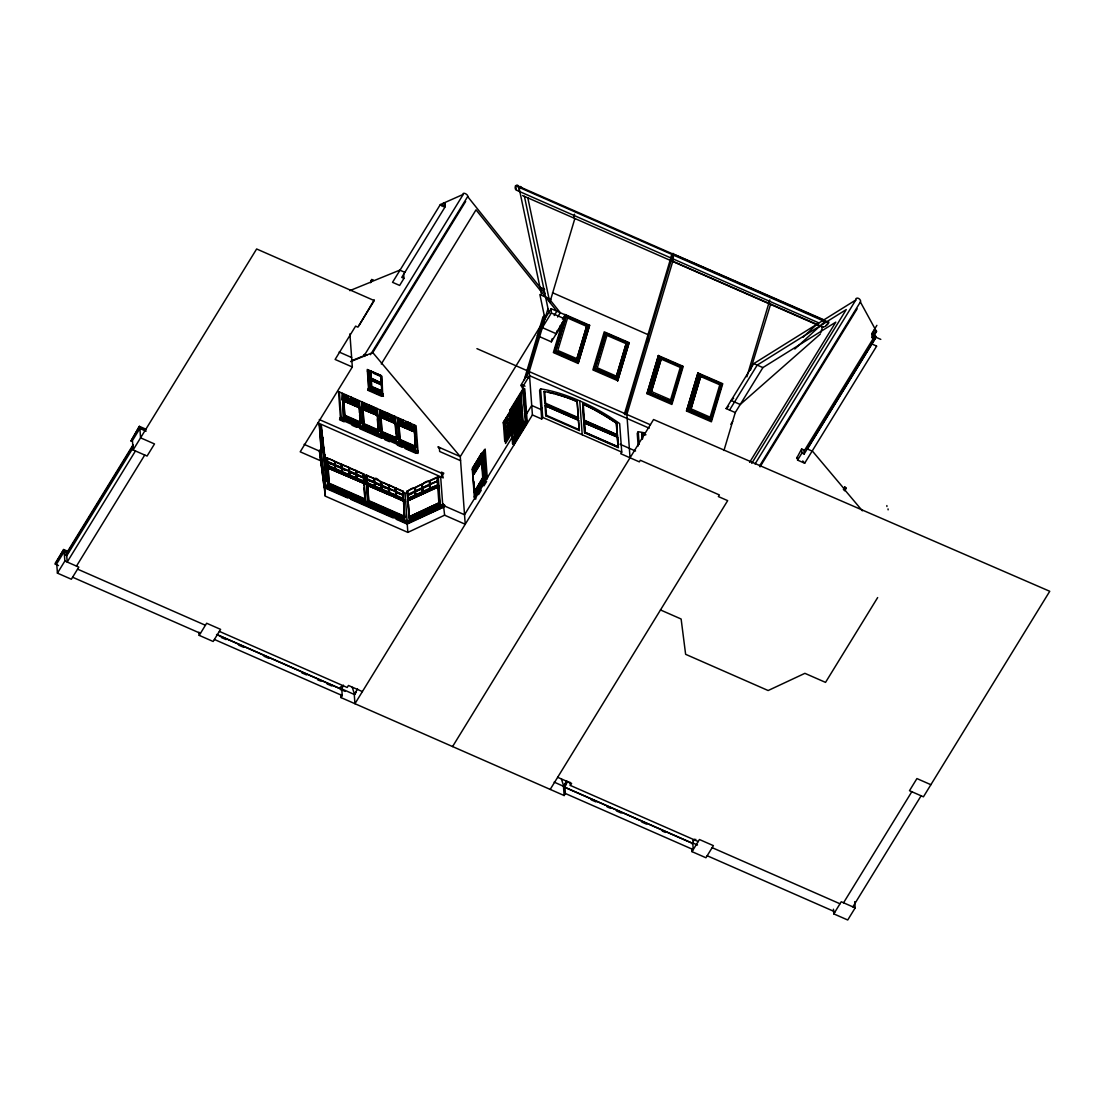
<?xml version="1.0" encoding="UTF-8"?>
<svg xmlns="http://www.w3.org/2000/svg" width="1105" height="1105" viewBox="0 0 1105 1105"><rect width="100%" height="100%" fill="white"/><g stroke="black" fill="none" stroke-linecap="round" stroke-linejoin="round"><path stroke-width="1.5" d="M625.168 414.817L672.185 257.092A2.555 0.691 -66.3 0 0 673.277 254.233L673.29 253.819A2.555 0.691 -66.3 0 0 671.992 254.468A2.555 0.691 -66.3 0 0 670.873 257.741L624.422 414.071M516.781 422.884L515.068 435.398L517.195 431.461L516.781 422.884L517.416 431.572L515.068 435.398L514.433 426.71L517.485 421.627L513.659 426.875L514.847 436.862L518.204 431.406L517.485 421.627M521.753 414.803L519.806 427.207L522.154 423.381L521.519 414.707L522.389 423.491L520.041 427.317C517.803 397.828 521.118 451.821 518.632 418.795L522.444 413.546L523.162 423.326L519.806 428.781M630.043 457.788L626.866 414.444L672.793 261.291L673.663 254.095L823.957 319.856L825.021 321.638L821.996 324.29M512.651 425.494L513.328 424.168L513.424 424.859M512.996 424.942L512.9 425.701M524.267 379.678L543.038 316.693L543.701 319.87M524.916 377.496L526.16 376.598L544.503 315.063M573.578 217.533L574.545 214.246M525.013 386.184L521.864 384.802L521.118 386.004L521.049 384.927L529.24 371.598L548.011 308.613M574.862 218.5L549.82 302.508L527.831 197.864M555.47 334.622L566.506 315.45L551.16 308.709L551.34 312.977L537.375 335.713L551.326 341.832L552.279 338.586M557.252 330.506L556.285 333.751L542.334 327.632M559.613 327.881L560.318 325.533M564.821 314.414L589.614 325.284L578.15 363.448L553.37 352.564L562.459 322.342M565.58 315.367L588.827 325.574L577.611 362.343L554.365 352.136L563.37 321.942M554.365 352.136L564.627 318.544M555.553 351.542L566.464 316.03L588.371 325.644L577.874 360.865L555.553 351.542L565.097 319.525M576.976 358.752L557.804 350.465L567.556 317.978L586.631 326.348L576.879 358.835L586.631 326.348M577.459 361.155L587.957 325.934L588.827 325.574M577.611 362.343L588.509 325.795M578.15 363.448L589.614 325.284M617.778 380.714L592.888 369.913L604.242 331.832L629.132 342.633L617.667 380.797L629.132 342.633M593.882 369.484L605.098 332.716L628.331 342.909L617.446 379.457L593.882 369.484L605.098 332.716M606.327 333.613L628.027 343.13L616.977 378.504L595.07 368.89L605.568 333.669L628.331 342.909M595.07 368.89L605.982 333.365M616.493 376.101L626.148 343.696L606.976 335.395L597.308 367.799L616.397 376.17L626.148 343.696M616.977 378.504L627.889 342.978L617.129 379.692M646.991 393.656L658.456 355.506L646.991 393.656L671.881 404.458L683.235 366.377L658.345 355.575M648 393.228L659.202 356.459L682.448 366.667L671.55 403.215L648 393.228L659.202 356.459M649.174 392.634L671.495 401.958L649.174 392.634L659.671 357.412L681.992 366.736L671.246 403.435M649.588 392.33L660.086 357.122M651.425 391.557L661.191 359.07L680.266 367.44L670.611 399.844L651.425 391.557L661.191 359.07M671.08 402.248L681.992 366.736M686.509 411.005L697.973 372.855L686.509 411.005L711.399 421.806L722.753 383.725L697.863 372.924M687.517 410.577L698.719 373.808L721.966 384.001L711.067 420.549L687.517 410.577L698.719 373.808M688.691 409.983L699.603 374.457L721.51 384.07L711.012 419.292L688.691 409.983L699.603 374.457M691.039 408.822L700.694 376.418L691.039 408.822L710.114 417.193L719.783 384.789L700.598 376.487M710.598 419.596L721.51 384.07M710.75 420.784L721.966 384.001M723.955 450.481L735.267 412.566L762.906 367.578L835.794 322.135L749.618 462.36M746.883 376.833L769.812 299.938M750.475 370.092L770.627 304.096M820.78 332.646L822.424 327.149L824.924 326.61M827.755 321.983C832.41 320.74 820.352 330.865 828.432 323.13L827.755 321.983L518.784 186.386C516.408 182.422 513.328 188.416 516.449 190.184L670.942 257.99A2.555 0.691 -66.3 0 0 672.185 257.092L673.332 256.843M518.701 187.878L520.303 186.51L522.209 187.878L518.949 187.298L541.353 293.889M217.091 634.615L341.776 689.34L341.279 690.142L343.42 685.155M564.931 787.285L565.387 793.514L693.236 849.621L692.78 843.391L564.931 787.285L564.434 788.086L567.307 781.746L570.456 783.141M694.41 839.206L692.213 843.253L564.365 787.133M68.413 551.588L63.676 549.516L55.25 563.232L55.319 564.172L58.482 565.553M139.382 426.337L131.025 440.992L139.382 426.337L145.694 429.099M55.319 564.172L63.676 549.516M64.173 551.657L56.728 563.785L57.419 573.122L71.355 579.241L78.814 567.127L64.864 561.009L64.173 551.657L67.281 553.025M139.879 428.478L132.434 440.591L133.125 449.942L147.062 456.061L154.507 443.948L140.57 437.829L139.879 428.478L146.081 431.199M133.083 444.832L65.734 554.448L66.728 555.801L67.184 562.031L135.445 450.964M65.803 555.387L133.153 445.785M66.728 555.801L133.194 447.649M57.419 573.122L64.864 561.009M133.125 449.942L256.636 248.97L374.25 300.588L357.923 327.149L355.603 326.127L335.119 359.457L352.329 366.998L300.201 451.821L320.837 460.868L325.326 496.173L407.842 532.389L444.611 515.192L465.233 524.253L460.274 456.614L551.16 308.709M76.48 566.105L144.741 455.039M371.791 279.51L370.493 282.673L372.938 280.021L371.791 279.51L370.921 280.919L372.067 281.43L400.107 270.007M374.222 299.883L358.959 325.671M544.972 293.516L467.664 196.566A2.735 1.271 32.2 0 0 465.316 193.624A2.735 1.271 32.2 0 0 463.064 194.452L440.329 204.563L392.537 282.328L399.637 285.435L403.974 278.377L403.67 274.302M441.724 206.055L443.506 203.168L445.094 203.873L445.204 206.704L401.764 277.396L403.974 278.377M443.312 206.759L445.094 203.873M338.641 393.311L339.387 392.109L341.307 418.243L340.561 419.458L338.517 391.557L416.102 425.77L418.022 451.917L417.276 453.119L417.939 450.826L341.238 417.165L339.788 418.063L339.87 419.154L417.966 453.437L417.193 452.042M463.133 194.577L364.139 355.658L351.459 360.824M343.324 396.322C343.185 390.327 342.743 399.679 347.122 397.869L347.025 400.397L343.517 398.85L343.614 396.322L343.517 398.85M342.219 399.969L342.44 393.477L342.219 399.969L359.788 407.704L360.934 423.215L360.313 424.223L343.462 416.834L342.951 400.314L343.462 416.834M370.465 354.705L467.719 196.497M350.617 361.611L372.772 352.592L465.647 201.469M199.204 635.361L206.649 623.248L220.599 629.367L213.155 641.48L199.204 635.361L198.983 632.24M346.68 395.728L346.846 397.855L346.68 395.728L343.172 394.195M343.683 401.032L359.374 407.4L360.202 422.497L344.76 415.715L343.683 401.032L357.578 407.123M347.025 400.397L347.122 397.869M347.536 398.173L347.633 395.645L347.536 398.173L350.976 399.554L351.141 401.681L347.73 400.701L347.826 398.173L347.73 400.701M351.404 399.858C351.376 393.919 350.644 402.869 354.843 401.253C356.39 406.557 349.981 401.364 351.431 400.272M367.385 371.197L368.006 370.189L381.957 376.308L382.717 396.004L383.255 393.919L369.305 387.8L367.993 388.504L367.689 390.189L381.501 396.253M350.948 399.154L350.796 397.026L350.948 399.154L347.785 397.759M350.976 399.554L347.578 398.574M370.658 371.17L370.921 378.449L380.976 382.855L371.17 378.048L370.658 371.17L380.714 375.576L382.026 392.717L370.424 387.634L369.857 379.844L370.23 379.236L381.833 384.333L381.46 384.941L369.857 379.844M354.401 399.126L354.567 401.253L354.401 399.126L351.252 397.731M344.76 415.715L343.931 400.632M355.257 401.557C355.119 395.562 354.677 404.913 359.056 403.104L358.959 405.632L355.451 404.085L355.548 401.557L355.451 404.085M354.843 401.253L354.746 403.781M369.802 379.167L369.609 370.769L369.802 379.167L381.405 384.264M371.542 386.916L371.28 379.637L371.542 386.916L381.847 390.921L371.791 386.501M381.294 364.001L476.034 209.839L556.865 311.209L554.213 315.533M358.669 401.875L359.291 400.866L359.07 407.358L358.863 400.562L358.78 403.104M359.056 403.104L355.299 401.971M363.766 483.341L363.766 474.004L326.5 457.65L326.5 466.987L364.484 483.686L365.064 501.159M368.006 370.189L368.766 389.885L367.261 369.443L381.211 375.562M370.424 387.634L370.23 379.236M327.246 458.382C326.569 469.142 344.94 463.133 327.246 458.382L327.508 461.918M359.374 407.4L359.484 412.704M362.454 404.72C362.399 398.753 361.749 407.842 366.004 406.157C367.026 414.472 357.412 400.079 365.755 406.557L365.907 408.684M359.166 408.712L359.788 407.704M380.714 375.576L371.846 372.205M327.784 461.931L327.798 465.868L334.898 468.479L334.635 464.929L327.784 461.931L327.798 465.868M361.404 408.38L361.625 401.889L361.404 408.38L377.8 415.618L378.946 431.116L378.324 432.124L362.633 425.245L362.122 408.726L362.633 425.245M326.5 466.987L326.5 457.65M365.575 404.029L365.727 406.143L365.575 404.029L362.302 402.593M362.854 409.444L377.385 415.314L378.214 430.398L363.932 424.14L362.854 409.444L377.385 415.314M327.964 468.064L364.042 483.382L364.954 499.419L329.11 483.686L327.964 468.064L364.042 483.382M366.377 406.433L366.473 403.905L366.377 406.433L369.595 407.731L369.761 409.858L366.57 408.974L366.653 406.447L366.57 408.974M369.816 405.894L369.968 408.007L369.816 405.894L373.007 406.778L372.91 409.306M369.567 407.317L369.415 405.204L369.567 407.317L366.625 406.032M369.595 407.731L366.404 406.847M334.649 468.879L334.635 464.929M341.072 464.445L334.815 461.697L335.077 465.233L341.335 467.981L341.321 464.045L341.335 467.981M370.244 408.021L373.186 409.306L370.244 408.021C368.504 410.95 374.982 413.795 373.186 409.306M335.354 465.246L335.368 469.197L341.873 471.531L341.611 467.995L335.354 465.246L335.368 469.197M382.026 392.717L381.211 375.866L380.838 376.474L373.587 373.297M363.932 424.14L363.103 409.043M375.59 408.422C371.722 404.734 373.601 411.958 377.109 411.032C378.131 419.348 368.531 404.955 376.86 411.433L377.026 413.56M327.812 484.805L327.218 467.332L327.812 484.805L404.665 518.535L404.071 501.062L366.087 484.363L365.479 476.034L366.1 475.026L403.366 491.38L403.353 500.717L403.366 491.38M329.11 483.686L328.213 467.65M342.053 468.299C342.315 458.409 340.202 470.592 344.746 469.487M376.681 409.789L377.302 408.781L377.081 415.259M341.611 467.995L341.625 471.932M377.081 410.618L376.929 408.491L377.081 410.618L373.808 409.182M342.08 468.713L349.097 471.283L349.097 475.219L342.343 472.249L342.08 468.713L344.788 469.901M342.343 472.249L342.329 468.313M380.465 412.621C380.41 406.654 379.761 415.742 384.015 414.057L383.918 416.585L380.659 415.149L380.742 412.621L380.659 415.149M377.178 416.626L377.8 415.618M379.416 416.281L379.637 409.803L379.416 416.281L395.811 423.519L396.957 439.017L396.336 440.039L380.645 433.146L380.134 416.64L380.645 433.146M383.587 411.93L383.739 414.057L383.587 411.93L380.313 410.494M380.866 417.359L395.397 423.215L396.474 437.898L381.943 432.041L380.866 417.359L395.148 423.616L395.866 433.409M384.388 414.347C384.416 408.436 383.546 417.124 387.606 415.632C388.49 423.519 379.719 410.383 387.606 415.632M348.807 471.269L348.807 467.318L341.79 464.763M384.015 414.057L380.507 413.035M349.097 471.283L349.097 475.219M353.959 470.108L349.263 468.037L349.525 471.586L355.782 474.321L355.769 470.385L355.782 474.321M349.553 472.001L356.059 474.335L356.072 478.285L349.815 475.537L349.553 472.001L355.81 474.749L356.072 478.285M349.815 475.537L349.802 471.586M387.33 415.632L387.427 413.104L384.236 412.22M387.979 415.922L388.076 413.394L390.769 415.079L390.921 417.207L390.769 415.079M388.007 416.323L391.198 417.22C392.993 421.709 386.515 418.864 388.256 415.922M391.571 417.497C391.515 411.53 390.866 420.618 395.12 418.933L395.024 421.461L391.764 420.024L391.861 417.497L391.764 420.024M381.943 432.041L381.115 416.944M391.198 417.22L391.115 419.748M356.501 474.639L356.487 470.702L356.501 474.639L363.352 477.65L363.338 473.7L363.642 481.6L356.791 478.589L356.528 475.053L363.628 477.664L363.642 481.6M356.791 478.589L356.777 474.653M394.844 418.933L394.941 416.405L391.419 415.37M395.12 418.933L391.612 417.897M397.427 424.196L397.648 417.704L397.427 424.196L414.997 431.931L416.129 447.442L415.508 448.45L398.656 441.061L398.145 424.541L398.656 441.061M363.766 474.004L363.144 475.012L365.479 476.034M395.093 423.174L395.314 416.682M398.532 420.549C398.38 414.555 397.938 423.906 402.317 422.096L402.22 424.624L398.712 423.077L398.808 420.549L398.712 423.077M395.189 424.527L395.811 423.519M363.628 477.664L356.528 475.053M367.012 478.12L367.095 475.357L367.095 479.294L372.578 481.697M401.889 419.955L402.04 422.082L401.889 419.955L398.38 418.422M398.877 425.259L414.568 431.627L415.397 446.724L399.955 439.942L398.877 425.259L412.773 431.351M363.863 484.694L364.484 483.686M402.22 424.624L402.317 422.096M367.136 479.708L374.222 482.305L374.236 486.255L367.385 483.244L367.136 479.708L372.606 482.112M402.994 421.986L402.828 419.872L402.994 421.986L405.894 423.781M403.021 422.4L402.924 424.928L406.336 425.908L406.184 423.781L403.021 422.4L402.924 424.928M366.087 484.363L366.1 475.026M367.385 483.244L367.385 479.308M405.742 421.654L406.143 423.381M367.551 485.44L403.643 500.758L404.541 516.795L368.697 501.062L367.551 485.44L390.921 495.689M409.61 423.353L409.762 425.48L409.61 423.353C405.065 418.823 405.825 425.757 410.038 425.48C411.06 433.74 401.695 419.582 409.789 425.881L409.941 428.008M373.946 482.305L373.932 478.355L366.846 475.758M399.955 439.942L399.126 424.859M374.913 482.208C391.336 493.769 372.219 469.224 374.913 482.208L381.17 484.957M381.211 489.308L381.197 485.371L374.692 483.023L380.949 485.772L381.211 489.308L374.954 486.573L374.775 484.211M410.466 425.784L410.549 423.256L410.466 425.784L414.251 427.331L414.403 429.458L410.646 428.312L410.742 425.784L410.646 428.312M374.954 486.573L374.94 482.623M368.02 501.173L367.399 502.181L366.805 484.708L368.02 501.173L405.286 517.527M368.697 501.062L367.799 485.026M414.223 426.917L414.071 424.79L414.223 426.917L410.715 425.384M414.154 429.859L414.251 427.331M381.377 482.139C379.65 491.587 398.767 488.12 382.731 482.733M414.886 430.577L414.265 431.585L414.486 425.094L414.886 430.577L398.049 423.187M414.568 431.627L414.679 436.931M381.667 486.09L388.684 488.659L388.698 492.595L381.929 489.626L381.667 486.09L388.435 489.059L388.698 492.595M414.375 432.939L414.997 431.931M381.929 489.626L381.916 485.689M389.112 488.963L389.098 485.012L395.12 488.161L395.369 491.697L395.12 488.161M389.388 488.963L389.402 492.913L395.908 495.247L395.659 491.711L389.388 488.963L389.402 492.913M396.087 492.015L396.073 488.079L396.087 492.015L402.938 495.026L402.676 491.49M395.659 491.711L395.673 495.662M396.115 492.429L403.215 495.04L403.228 498.977L396.377 495.965L396.115 492.429L403.215 495.04M396.377 495.965L396.363 492.029M403.615 504.294L403.643 500.758M557.624 317.038L560.29 312.715L548.992 298.557M562.459 319.152L565.111 314.842M563.426 318.793L565.166 315.975L566.561 316.582M479.984 464.639L474.073 474.252L472.912 473.741L472.47 467.912L474.874 464.97L472.926 468.119L473.078 470.205L474.404 464.763M473.272 472.705L474.584 467.263L474.736 469.349L472.802 472.498L475.205 469.542L474.791 464.141L477.001 461.503L475.261 464.349L475.412 466.421L476.531 461.296M477.18 464.003L475.592 468.921L477.332 466.075L476.918 460.675L479.128 458.036L477.388 460.882L477.54 462.954L478.672 457.829M477.719 465.454L478.852 460.329L479.004 462.415L477.25 465.246L479.473 462.608L479.045 457.208L480.993 454.045L481.6 456.337L479.197 459.279L481.145 456.13L480.993 454.045M481.683 461.89L483.368 459.141L482.968 453.713L481.808 453.216L472.512 468.327L473.672 468.838M563.854 319.773L566.506 315.45M479.667 459.487L479.515 457.415L481.449 454.252M512.416 436.862L487.264 477.802L486.103 477.291L474.307 496.477L475.551 498.065L474.39 497.554L472.332 469.501L484.114 450.329L485.275 450.826M475.04 465.509L477.567 461.407M481.78 454.556L485.15 449.072L487.346 478.879L486.172 478.368L484.114 450.329M551.326 341.832L565.29 319.096L565.166 315.975M474.584 467.263L473.12 470.62M476.725 463.796L474.97 466.642L475.592 468.921M478.852 460.329L477.567 463.368M481.172 456.545C478.672 458.796 479.156 465.412 481.324 458.63L481.642 456.752M473.078 470.205L474.556 466.849M514.005 444.901L512.554 443.616L510.082 409.872L523.369 388.256L524.765 388.863L527.292 423.284M479.694 459.901L480.993 457.802M512.043 430.798L505.413 441.572L504.723 441.268L503.327 422.303L510.772 410.19L510.082 409.872M511.656 408.74L518.756 397.206M520.524 394.319L524.074 388.559L526.546 422.29L513.259 443.92L512.817 438.05M504.046 421.723L510.841 411.143L504.046 421.723L505.524 438.878L512.098 428.188L511.726 423.077M512.306 408.339L516.118 403.09L517.347 419.872L513.991 425.328L512.306 408.339L513.259 415.259M517.264 400.259L521.077 395.01L522.32 411.792L518.963 417.248L517.264 400.259L521.077 395.01M479.846 461.987L481.324 458.63M511.242 410.867L504.336 421.364L505.524 438.878M472.912 473.741L482.208 458.63L481.808 453.216M504.529 422.11L509.861 413.284M512.761 408.546L516.118 403.09M473.009 475.109L482.305 459.998L483.465 460.495L484.75 477.954L475.454 493.079L474.294 492.568L472.968 474.694L481.946 461.034L483.175 477.65L474.653 491.518L482.705 477.457L481.49 460.826M481.946 461.034L472.968 474.694M504.792 425.701L510.123 416.875M505.054 429.223L510.386 420.397M565.387 793.514L564.144 795.531L341.003 697.587L342.246 695.57L341.776 689.34M505.317 432.746L510.648 423.919M505.579 436.337L510.911 427.511M511.104 428.257L505.51 437.345L511.339 428.353L510.165 412.372M513.535 425.121L516.891 419.665L515.648 402.883M518.494 417.041L521.85 411.585L520.621 394.803M505.289 438.782L511.864 428.091L511.491 422.966M504.723 441.268L512.168 429.141M514.847 436.862L514.198 426.613L516.56 422.787M521.519 414.707L516.574 422.524L519.861 416.254L519.916 417.068M522.444 413.546L518.632 418.795M474.294 492.568L483.589 477.443L482.305 459.998M512.181 432.69L505.565 443.464L505.068 436.82M550.207 789.412L727.67 500.634L718.374 496.559L719.369 494.943L640.334 460.26L639.339 461.876L620.748 453.713L621.742 452.097L619.643 423.56A102.102 44.739 31.6 0 0 540.607 388.863L539.613 390.479L541.712 419.016L532.417 414.941L529.24 371.598M474.39 497.554L486.172 478.368M357.564 688.981L354.263 694.368L354.94 703.705L532.417 414.941M475.468 496.988L464.542 514.764L444.611 506.021M340.312 688.249L354.622 694.617L356.307 691.882M475.882 498.977L475.178 498.673L487.637 477.194M478.562 494.612L481.255 490.233M483.935 485.869L486.614 481.504M514.378 436.655L517.734 431.199L517.016 421.419M519.35 428.574L522.693 423.118L521.974 413.339M524.82 421.378L513.286 440.149L524.944 421.419L525.372 422.663L514.709 439.997M525.303 421.779L513.355 441.24L511.021 409.402L522.568 390.631L525.593 422.759L523.825 425.66M512.554 443.616L525.842 421.986L523.369 388.256M514.944 440.094L517.61 435.771M519.391 432.87L522.043 428.547M513.949 444.224L527.237 422.607L525.842 421.986M542.016 407.925L541.022 409.541L531.726 405.466L526.602 413.795L525.897 413.491M541.712 419.016L542.707 417.4L540.607 388.863M582.763 403.601L583.744 420.798L617.364 435.55L616.714 422.953L612.46 420.052A98.386 43.123 31.6 0 0 586.7 405.411L582.763 403.601L583.744 420.798L584.435 420.328L617.129 434.666L617.364 435.55L616.466 423.367L612.308 420.232A97.862 42.888 31.6 0 0 586.686 405.673L582.515 404.002L586.451 405.825M584.131 422.303L584.628 432.842L618.248 447.594L617.75 437.055L584.131 422.303L584.628 432.842L585.318 432.373L618.013 446.71L618.248 447.594L617.308 437.124L583.882 422.704L617.75 437.055M616.714 422.953L612.211 420.452A98.386 43.123 31.6 0 0 594.31 409.817M644.353 432.842A102.102 44.739 31.6 0 0 638.234 431.724L637.24 433.34L638.179 446.033M645.942 434.748L641.853 433.989L641.936 438.961M452.567 746.566L653.566 419.527L1049.75 591.286L923.435 796.816L909.484 790.697L916.929 778.569L930.88 784.702M735.267 412.566L726.137 408.574L753.762 363.614L855.823 299.98A2.914 1.879 37 0 1 856.195 298.447L857.176 298.115A2.666 1.713 37 0 1 859.593 299.165L860.381 300.256A2.914 1.879 37 0 1 860.45 301.858L759.563 465.979M729.562 410.066L757.201 365.106L846.264 309.566L751.745 463.368M730.819 424.348L732.629 421.406M755.033 463.99L855.823 299.98M566.768 780.793L563.467 786.18L564.144 795.531M760.033 466.835L857.135 308.834M554.158 782.105L563.812 786.442L566.354 782.326M564.738 786.014L566.423 783.265M698.194 841.54L570.346 785.434L571.589 783.417L557.652 777.298M803.791 449.915L801.636 448.975L801.94 453.036L804.15 454.003L874.884 338.904L872.107 337.674L871.804 333.613L876.887 325.34M801.636 448.975L796.622 458.34L797.368 457.125L797.589 460.108L804.689 463.216L876.541 346.293M872.107 337.674L876.445 330.616M797.589 460.108L801.94 453.036M807.327 449.086L876.279 336.887L874.525 334.815L876.527 331.555L860.367 301.955M873.793 337.647L803.957 451.296L804.15 454.003M844.759 487.098L843.391 489.322L844.621 490.772L845.988 488.548L844.759 487.098L845.988 488.548M845.919 487.595L845.049 489.018L843.889 488.507L812.258 450.895M692.283 844.192L692.78 843.391M691.992 851.637L699.437 839.524L713.388 845.643L705.943 857.756L691.992 851.637L691.758 848.53M877.66 597.57L825.532 682.379L804.896 673.332L768.141 690.528L685.625 654.312L681.122 619.007L660.486 609.946M833.792 913.876L841.236 901.763L855.173 907.882L847.728 919.995L833.792 913.876L833.446 909.194M843.557 902.771L911.818 791.705M852.853 906.86L921.114 795.793M733.651 398.256L731.109 400.493L740.226 404.485L820.366 334.028M802.99 337.287L816.83 324.304M726.137 408.574L728.678 406.336M819.44 326.541C819.8 325.989 828.253 320.063 824.33 320.491M794.799 349L820.242 325.795M682.448 366.667L658.884 356.68M544.862 403.739L545.566 403.27L578.246 417.607L578.481 418.491L544.862 403.739L543.978 391.543L544.696 391.529L545.566 403.27M545.746 415.784L546.45 415.3L579.13 429.652L579.365 430.536L545.746 415.784L545.014 405.646L578.426 420.052L579.365 430.536M406.792 491.324L437.718 476.863L438.326 477.857L438.934 486.172L408.007 500.689L406.792 491.324L407.4 492.319L405.065 493.41L402.745 492.388M407.538 491.407L407.8 494.943L407.538 491.407C418.035 482.319 416.875 494.474 407.579 494.971L409.32 518.466L440.246 503.991L439.03 487.526L438.423 486.545L407.496 501.007L409.32 518.466M415.273 487.788L415.535 491.324L415.273 487.788L421.682 484.28L422.179 488.217M429.348 484.791L429.845 488.728L423.187 491.836L422.939 488.3L429.583 485.178C432.483 477.056 419.016 483.175 422.897 487.885M430.011 480.896L430.273 484.432L430.011 480.896L435.632 478.272M438.326 477.857L440.66 476.766L442.746 505.206M407.552 494.557L414.568 491.269M415.287 490.938L421.944 487.816M422.663 487.485L429.32 484.377M430.025 484.031L437.29 481.158L430.066 484.46L430.563 488.382L437.58 485.109L437.027 477.609M415.314 491.352L422.221 488.631L422.469 492.167L415.825 495.289L415.314 491.352L415.825 495.289M423.187 491.836L422.69 487.899L429.555 484.764L429.293 481.228M408.09 498.908L407.828 495.358L414.596 491.684L415.107 495.62L407.842 498.507L414.858 495.22M416.889 491.117L422.221 488.631M415.577 494.888L422.234 491.78L421.972 488.23M422.953 491.435L429.61 488.327M430.315 487.996L437.58 485.109M407.4 499.653L438.326 485.192L437.718 476.863M438.892 502.927L409.402 516.712L438.892 502.927L437.746 487.291L408.007 500.689M408.712 517.471L439.638 503.01L438.423 486.545M444.611 515.192L443.34 503.949L407.082 520.911L325.574 485.136M320.837 460.868L320.063 450.439L321.141 450.315L325.644 486.09L407.151 521.85L443.409 504.902L443.34 503.949M323.945 486.117L407.082 522.596L444.541 505.068L444.652 506.56L407.193 523.452L324.677 487.236L319.373 450.136L321.224 450.951M396.212 519.267L407.179 524.088L443.091 507.292M371.86 280.449L372.938 280.021M349.815 290.643L370.866 282.065M340.34 687.103L343.337 685.915M692.835 840.56L695.832 839.372M320.809 425.549L321.417 433.878L320.105 434.016L319.497 425.701L320.809 425.549L321.776 433.395M322.591 437.29C324.11 457.65 319.594 404.499 321.859 435.66M321.182 430.19L321.445 426.599M321.873 434.085L323.931 451.779M322.646 437.552L322.771 442.829M323.199 440.412L322.853 442.829M322.771 441.157L325.022 462.995M323.668 448.243L324.787 458.52M322.729 451.696L321.417 451.835L320.201 435.37L321.514 435.232L326.5 481.393L325.202 481.531M322.204 444.155L322.163 436.268L323.309 451.904L322.439 447.276M324.138 455.039L325.05 454.915M325.077 462.47L324.359 455.149M325.243 464.652L322.066 435.453M326.389 480.288L325.768 464.597M516.449 190.184L515.538 185.806L518.784 186.386M543.978 391.543L548.508 392.22A97.862 42.888 31.6 0 1 573.619 399.941L577.252 401.695L578.481 418.491M644.864 434.845L641.604 434.389L642.323 434.376L642.654 438.768M577.252 401.695L573.329 400.065A98.386 43.123 31.6 0 0 566.824 397.634M876.527 331.555L873.793 330.367L873.102 336.044L880.795 339.373M753.762 363.614L762.906 367.578M871.804 333.613L874.525 334.815M876.279 336.887L874.69 336.196L874.884 338.904M515.538 185.806L827.3 322.632M871.79 343.945L876.666 346.1M672.517 258.68L818.86 322.909M672.793 261.291L823.032 327.025M522.568 195.544L822.424 327.149M440.329 204.563L445.204 206.704M539.944 287.217L544.654 289.275M552.486 292.714L648.082 334.677L648.4 342.191M550.773 299.345L539.875 294.565L544.972 318.793M566.81 316.265L586.962 325.119M698.401 374.029L721.648 384.222M567.611 317.011L586.382 325.257M605.568 333.669L627.474 343.282M659.671 357.412L681.578 367.026M699.189 374.761L719.535 383.684M551.34 312.977L565.29 319.096M399.982 270.214L404.858 272.355M807.258 448.962L812.134 451.102M555.967 351.252L577.874 360.865M595.485 368.587L617.391 378.2M689.106 409.679L711.012 419.292M554.682 351.915L577.929 362.122M594.2 369.263L617.446 379.457M648.304 393.007L671.55 403.215M687.821 410.356L711.067 420.549M476.932 348.641L650.486 424.817M649.201 428.188L529.53 375.659L522.085 387.772L521.864 384.802M526.16 376.598L529.309 377.979M583.993 420.397L617.612 435.149M545.014 405.646L578.619 420.397M620.043 444.224L635.541 451.033M584.877 432.442L618.496 447.194M542.707 417.4L621.742 452.097M522.154 423.381L519.405 418.629M514.198 426.613L517.195 431.461M503.327 422.303L504.377 427.345M339.125 352.025L351.625 357.523M370.175 378.559L381.777 383.656L381.598 391.322M371.031 380.037L379.65 383.822M370.797 387.026L382.399 392.123M369.388 388.877L383.325 394.996M382.634 394.927L383.407 396.322L368.062 389.582M355.106 399.43L357.454 400.452M397.026 418.712L401.612 420.729M343.572 395.921L347.094 397.455M351.652 399.457L354.816 400.839M355.506 401.156L359.028 402.69M362.702 404.306L365.976 405.742M370.216 407.607L373.159 408.905M380.714 412.22L383.988 413.657M384.637 413.933L387.579 415.231M388.228 415.508L391.17 416.806M391.819 417.096L395.093 418.519M398.781 420.149L402.289 421.682M406.847 423.685L410.01 425.066M343.365 396.723L346.873 398.27M398.56 420.95L402.068 422.497M410.494 426.199L414.002 427.732M482.208 458.63L483.368 459.141M343.766 398.449L347.274 399.996M347.978 400.3L351.141 401.681M351.832 401.999L354.995 403.38M355.7 403.684L359.208 405.231M362.896 406.847L366.156 408.284M366.819 408.56L369.761 409.858M370.41 410.148L373.352 411.433M374.001 411.723L377.261 413.16M380.907 414.748L384.167 416.184M384.83 416.474L387.758 417.759M388.421 418.049L391.363 419.334M392.013 419.624L395.272 421.06M398.96 422.676L402.469 424.223M403.173 424.527L406.336 425.908M407.041 426.226L410.19 427.607M410.894 427.911L414.403 429.458M342.84 398.96L359.691 406.35M362.026 407.372L377.703 414.251M380.037 415.273L395.714 422.165M439.431 448.52L437.953 446.821L460.274 456.614L372.772 352.592M460.564 460.675L439.652 451.489L439.348 447.428M472.332 469.501L473.493 470.012L473.368 468.258M345.009 415.314L360.451 422.096M364.18 423.726L378.463 429.997M382.192 431.641L396.474 437.898M400.203 439.541L415.646 446.323M344.083 415.825L360.934 423.215M363.255 424.237L378.946 431.116M381.266 432.138L396.957 439.017M399.278 440.039L416.129 447.442M483.589 477.443L484.75 477.954M341.307 418.243L418.022 451.917M339.497 419.762L344.18 421.82M351.998 425.245L356.68 427.304M359.802 428.671L381.667 438.271M384.802 439.638L389.485 441.696M397.289 445.122L401.985 447.18M405.107 448.547L416.033 453.354M319.317 419.569L441.53 473.202M318.047 422.939L443.216 477.885L442.221 473.506L443.381 474.017L443.768 473.147L441.448 472.125L441.82 477.277M442.677 504.253L444.541 505.068M304.11 444.348L319.442 451.089M320.132 451.393L321.293 451.904M357.606 471.697L363.089 474.114M395.825 488.479L401.308 490.882M327.757 461.517L334.608 464.514M335.326 464.832L341.583 467.581M342.301 467.898L349.056 470.868M349.774 471.172L356.031 473.921M356.749 474.238L363.6 477.25M367.343 478.893L374.194 481.891M381.888 485.275L388.656 488.244M389.361 488.548L395.618 491.297M396.336 491.615L403.187 494.626M328.917 462.94L334.387 465.343M336.666 466.338L339.801 467.719M328.047 465.467L334.898 468.479M335.616 468.782L341.873 471.531M342.591 471.849L349.346 474.819M350.064 475.136L356.321 477.871M357.039 478.189L363.89 481.2M367.634 482.844L374.485 485.855M375.203 486.159L381.46 488.907M382.178 489.225L388.946 492.195M389.651 492.512L395.908 495.247M396.626 495.565L403.477 498.576M327.121 465.979L364.388 482.333M366.708 483.355L403.974 499.709M394.043 497.057L403.394 501.159M329.359 483.286L365.189 499.018M368.946 500.662L404.789 516.394M328.42 483.797L365.686 500.151M324.055 487.609L347.592 497.927M350.727 499.308L393.076 517.886M139.451 427.276L145.763 430.052M63.745 550.456L68.482 552.541M362.399 691.592L348.448 685.473L347.205 687.49L219.356 631.383M77.571 569.144L205.406 625.264M712.145 847.659L839.993 903.78M692.863 842.977L697.504 845.021M216.525 634.477L341.21 689.202M340.478 689.327L345.216 691.412M221.332 637.502L226.069 639.574M238.694 645.127L243.432 647.199M263.943 656.204L268.681 658.276M301.831 672.835L306.568 674.906M317.605 679.755L320.768 681.136M327.08 683.912L331.818 685.998M591.272 799.868L595.996 801.94M607.046 806.788L610.209 808.183M616.521 810.946L621.259 813.031M641.77 822.037L646.508 824.109M662.296 831.043L665.445 832.424M72.599 577.224L200.447 633.345M214.398 639.464L342.246 695.57M707.186 855.74L835.021 911.86M519.875 191.676L518.756 190.005M844.994 490.164L862.37 510.814M802.769 460.937L804.689 463.216M437.069 481.172L430.066 484.46M438.326 485.192L438.934 486.172M439.638 503.01L440.246 503.991M407.496 501.007L408.118 502.002M561.464 779.136L563.812 786.442M352.26 687.324L354.622 694.617M524.419 196.359L549.005 313.364M321.707 430.135L325.602 462.415M323.226 446.296L323.875 451.503M321.417 433.878L322.881 445.426M323.116 447.995L323.931 453.672M323.309 451.904L326.914 480.219M319.497 425.701L319.207 423.45L321.21 451.268M321.458 445.274L321.997 448.865M319.483 451.627L320.519 459.804M320.933 463.078L321.652 468.119M322.08 471.393L322.701 476.296M323.116 479.57L323.737 484.473M888.047 508.908L888.116 509.861M886.859 505.565L886.928 506.518M854.717 901.652L855.173 907.882M641.853 433.989L642.185 438.561M638.234 431.724L639.173 444.417M616.259 422.925L617.129 434.666M617.308 437.124L618.013 446.71M583.247 404.085L584.435 420.328M584.614 422.773L585.318 432.373M579.738 400.894L582.225 434.748M577.059 401.377L578.246 417.607M578.426 420.052L579.13 429.652M545.746 405.715L546.45 415.3M570.125 782.312L570.346 785.434M521.574 411.723L520.994 403.739L519.695 405.853L520.275 413.836M520.027 414.237L519.447 406.267L518.148 408.38L518.728 416.35M518.093 405.494L518.963 417.248M516.615 419.803L516.021 411.82L514.723 413.933L515.317 421.917M515.068 422.317L514.474 414.347L513.176 416.461L513.77 424.43M513.756 421.972L513.991 425.328M510.621 411.032L511.118 417.856M509.819 412.607L510.966 428.312M509.198 413.615L510.234 429.514M507.209 416.847L508.355 432.566M507.085 417.055L508.231 432.759M505.22 420.093L506.242 436.005M504.474 421.295L505.634 437M473.921 481.545L474.653 491.518M475.095 497.595L475.178 498.673M416.088 437.014L416.336 440.343M414.914 440.191L415.397 446.724M414.941 440.702L415.508 448.45M414.555 488.134L414.817 491.67M414.845 492.084L415.107 495.62M408.477 504.212L409.402 516.712M405.065 493.41L407.151 521.85M407.193 523.452L407.842 532.389M407.082 522.596L407.179 524.088M403.85 507.416L404.541 516.795M396.101 436.931L396.336 440.039M380.714 379.416L380.976 382.855M377.371 418.975L378.214 430.398M381.46 483.313L381.639 485.675M380.755 482.996L380.921 485.357M359.622 414.914L360.313 424.223M364.098 487.982L364.954 499.419M349.898 333.862L352.329 366.998M324.525 454.97L325.077 461.904M325.423 466.572L326.141 476.448M325.326 481.697L325.644 486.09M340.768 694.479L341.003 697.587M324.677 487.236L325.326 496.173M364.733 356.432A2.735 1.202 31.6 0 1 364.332 355.976L364.07 355.534A2.735 1.202 31.6 0 1 363.959 355.133M364.015 354.802A2.735 1.202 31.6 0 1 366.888 355.106M548.066 392.303A98.386 43.123 31.6 0 1 554.158 393.739M555.718 394.154A98.386 43.123 31.6 0 1 565.221 397.068M587.763 406.46A98.386 43.123 31.6 0 1 593.012 409.126M513.866 406.088L512.568 408.201L513.162 416.184L514.46 414.071L513.866 406.088M515.427 403.574L514.129 405.687L514.709 413.657L516.007 411.543L515.427 403.574M518.839 398.007L517.541 400.121L518.121 408.104L519.419 405.991L518.839 398.007M520.386 395.493L519.088 397.607L519.668 405.576L520.966 403.463L520.386 395.493M321.735 430.549L321.472 434.141L321.735 430.549"/></g></svg>
